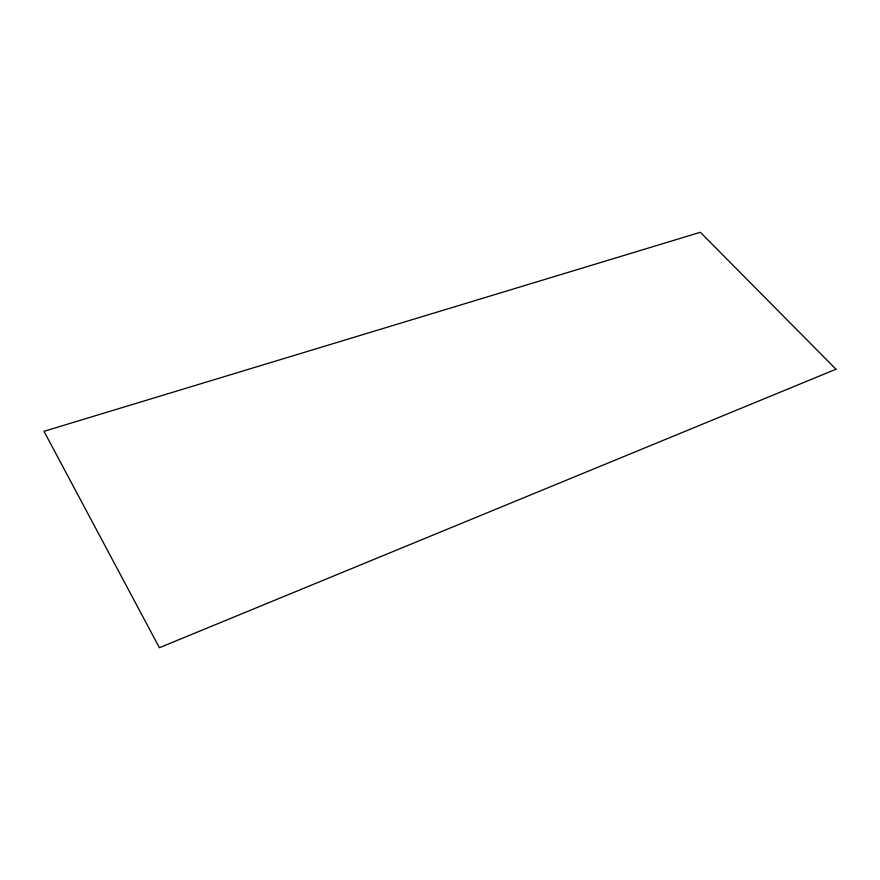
<?xml version="1.0" encoding="UTF-8"?>
<svg xmlns="http://www.w3.org/2000/svg" width="880" height="880" viewBox="0 0 880 880"><rect width="100%" height="100%" fill="white"/><g stroke="black" fill="none" stroke-linecap="round" stroke-linejoin="round"><path stroke-width="1.32" d="M836 369.226L159.401 647.713L44 431.31L700.348 232.287L836 369.226"/></g></svg>
